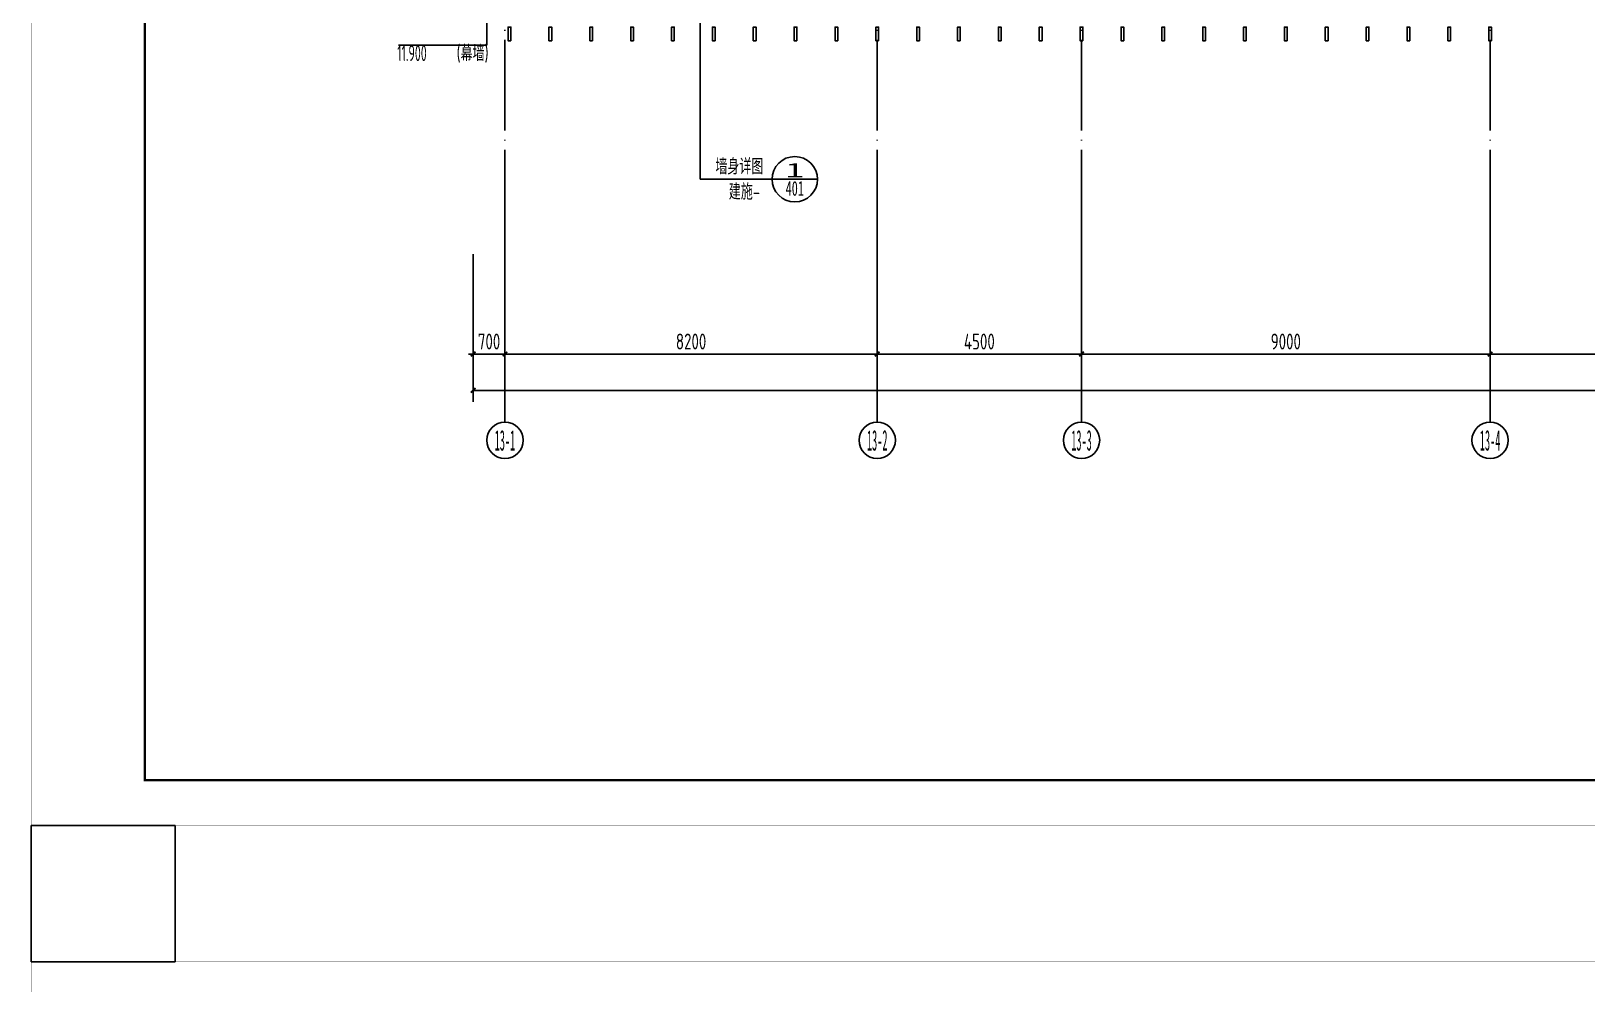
# Model space of a CAD drawing. Extents: x -228436 to 663611, y -207485 to 163917.
# Drawn here: x -10637 to 23632, y 101027 to 122010 of the extents above; entities that cross this region are included whole.
import ezdxf
from ezdxf.enums import TextEntityAlignment as Align

# ---------------------------------------------------------------- set-up
doc = ezdxf.new("R2010")
doc.units = 0
doc.header["$LTSCALE"] = 1000
doc.linetypes.add('X-104 13#平面$0$DOTE', pattern=[2.42, 2, -0.2, 0.02, -0.2])
doc.layers.get('0').update_dxf_attribs({"linetype": 'CONTINUOUS'})
doc.layers.get('Defpoints').update_dxf_attribs({"linetype": 'CONTINUOUS'})
for name, color, linetype in [('13#楼幕墙$0$A-C_幕墙龙骨', 8, 'CONTINUOUS'), ('AXIS_TEXT', 7, 'CONTINUOUS'), ('X-104 13#平面$0$01-标注_标高', 8, 'CONTINUOUS'), ('X-104 13#平面$0$01-标注_符号', 8, 'CONTINUOUS'), ('X-104 13#平面$0$01-标注_轴线坐标', 8, 'CONTINUOUS'), ('X-104 13#平面$0$02-TEXT_轴号', 7, 'CONTINUOUS'), ('X-104 13#平面$0$A-TECH_结构', 8, 'CONTINUOUS'), ('X-104 13#平面$0$A_AXIS-轴线', 8, 'X-104 13#平面$0$DOTE')]:
    doc.layers.add(name, color=color, linetype=linetype)
doc.layers.add('X-104 13#平面$0$04-不打印_辅助线', color=8, linetype='CONTINUOUS', plot=False)
doc.styles.add('COMPLEX', font='COMPLEX')
doc.styles.add('X-104 13#平面$0$_TCH_AXIS', font='STXIHEI.TTF', dxfattribs={"width": 0.75})
doc.styles.add('X-104 13#平面$0$_TCH_DIM', font='ros1.shx', dxfattribs={"width": 0.8, "bigfont": 'jd.shx'})
doc.styles.add('X-104 13#平面$0$_TCH_DIM_T3', font='ros1.shx', dxfattribs={"width": 0.8, "bigfont": 'jd.shx'})
doc.styles.add('X-104 13#平面$0$_TCH_LABEL', font='STXIHEI.TTF', dxfattribs={"width": 0.75})
doc.dimstyles.new('X-104 13#平面$0$_TCH_ARCH&&100', dxfattribs={"dimtxt": 350, "dimasz": 100, "dimexe": 250, "dimexo": 300, "dimgap": 100, "dimtad": 1, "dimdec": 0, "dimzin": 0, "dimdsep": 46, "dimtxsty": 'X-104 13#平面$0$_TCH_DIM_T3', "dimblk": 'X-104 13#平面$0$_ArchTick', "dimcen": 0.09, "dimclrt": 7, "dimazin": 2, "dimtfac": 1, "dimtdec": 0, "dimtix": 1, "dimtmove": 2, "dimatfit": 3, "dimfxl": 0, "dimtolj": 1, "dimtzin": 0, "dimarcsym": 0})

# ---------------------------------------------------------------- blocks, each defined once
blk = doc.blocks.new('图框-A1')
for points, const_width in [([(0, 0), (841, 0), (841, 594), (0, 594)], 0.05), ([(766, 584), (25, 584), (25, 10), (766, 10)], 0.5)]:
    blk.add_lwpolyline(points, close=True, dxfattribs=dict(const_width=const_width))
blk = doc.blocks.new('_AXISO')
blk.add_circle((0, 0), 0.5)
at = {"layer": 'AXIS_TEXT', "style": 'COMPLEX', "width": 1.041667}
blk.add_attdef('A', text='', height=0.56, dxfattribs=at).set_placement((-0.25, -0.28), (0.25, -0.28), align=Align.FIT)
blk = doc.blocks.new('X-104 13#平面$0$_ArchTick')
at = {"color": 0, "linetype": 'ByBlock', "const_width": 0.4}
blk.add_lwpolyline([(-0.5, -0.5), (0.5, 0.5)], dxfattribs=at)
blk = doc.blocks.new('*D797')
at = {"layer": 'Defpoints', "color": 0}
for p in [(-900, -7401), (58400, -7401), (58400, -10701)]:
    blk.add_point(p, dxfattribs=at)
at = {"layer": 'X-104 13#平面$0$01-标注_轴线坐标', "color": 0, "lineweight": -2}
for p, q in [((-900, -7701), (-900, -10951)), ((58400, -7701), (58400, -10951)), ((-900, -10701), (58400, -10701))]:
    blk.add_line(p, q, dxfattribs=at)
at = {"layer": 'X-104 13#平面$0$01-标注_轴线坐标', "color": 0, "lineweight": -2, "xscale": 100, "yscale": 100, "zscale": 100, "rotation": 180}
blk.add_blockref('X-104 13#平面$0$_ArchTick', (-900, -10701), dxfattribs=at)
at = {"layer": 'X-104 13#平面$0$01-标注_轴线坐标', "color": 0, "lineweight": -2, "xscale": 100, "yscale": 100, "zscale": 100}
blk.add_blockref('X-104 13#平面$0$_ArchTick', (58400, -10701), dxfattribs=at)
at = {"layer": 'X-104 13#平面$0$01-标注_轴线坐标', "color": 7, "insert": (28750, -10426), "char_height": 350, "attachment_point": 5, "style": 'X-104 13#平面$0$_TCH_DIM_T3'}
blk.add_mtext('\\A1;59300', dxfattribs=at)
blk = doc.blocks.new('*D798')
at = {"layer": 'Defpoints', "color": 0}
for p in [(-900, -7401), (-200, -7401), (-200, -9901)]:
    blk.add_point(p, dxfattribs=at)
at = {"layer": 'X-104 13#平面$0$01-标注_轴线坐标', "color": 0, "lineweight": -2}
for p, q in [((-900, -7701), (-900, -10151)), ((-200, -7701), (-200, -10151)), ((-900, -9901), (-1000, -9901)), ((-900, -9901), (-200, -9901)), ((-200, -9901), (-100, -9901))]:
    blk.add_line(p, q, dxfattribs=at)
at = {"layer": 'X-104 13#平面$0$01-标注_轴线坐标', "color": 0, "lineweight": -2, "xscale": 100, "yscale": 100, "zscale": 100}
blk.add_blockref('X-104 13#平面$0$_ArchTick', (-900, -9901), dxfattribs=at)
at = {"layer": 'X-104 13#平面$0$01-标注_轴线坐标', "color": 0, "lineweight": -2, "xscale": 100, "yscale": 100, "zscale": 100, "rotation": 180}
blk.add_blockref('X-104 13#平面$0$_ArchTick', (-200, -9901), dxfattribs=at)
at = {"layer": 'X-104 13#平面$0$01-标注_轴线坐标', "color": 7, "insert": (-550, -9626), "char_height": 350, "attachment_point": 5, "style": 'X-104 13#平面$0$_TCH_DIM_T3'}
blk.add_mtext('\\A1;700', dxfattribs=at)
blk = doc.blocks.new('*D799')
at = {"layer": 'Defpoints', "color": 0}
for p in [(-200, -7401), (8000, -7401), (8000, -9901)]:
    blk.add_point(p, dxfattribs=at)
at = {"layer": 'X-104 13#平面$0$01-标注_轴线坐标', "color": 0, "lineweight": -2}
for p, q in [((-200, -7701), (-200, -10151)), ((8000, -7701), (8000, -10151)), ((-200, -9901), (8000, -9901))]:
    blk.add_line(p, q, dxfattribs=at)
at = {"layer": 'X-104 13#平面$0$01-标注_轴线坐标', "color": 0, "lineweight": -2, "xscale": 100, "yscale": 100, "zscale": 100, "rotation": 180}
blk.add_blockref('X-104 13#平面$0$_ArchTick', (-200, -9901), dxfattribs=at)
at = {"layer": 'X-104 13#平面$0$01-标注_轴线坐标', "color": 0, "lineweight": -2, "xscale": 100, "yscale": 100, "zscale": 100}
blk.add_blockref('X-104 13#平面$0$_ArchTick', (8000, -9901), dxfattribs=at)
at = {"layer": 'X-104 13#平面$0$01-标注_轴线坐标', "color": 7, "insert": (3900, -9626), "char_height": 350, "attachment_point": 5, "style": 'X-104 13#平面$0$_TCH_DIM_T3'}
blk.add_mtext('\\A1;8200', dxfattribs=at)
blk = doc.blocks.new('*D800')
at = {"layer": 'Defpoints', "color": 0}
for p in [(8000, -7401), (12500, -7401), (12500, -9901)]:
    blk.add_point(p, dxfattribs=at)
at = {"layer": 'X-104 13#平面$0$01-标注_轴线坐标', "color": 0, "lineweight": -2}
for p, q in [((8000, -7701), (8000, -10151)), ((12500, -7701), (12500, -10151)), ((8000, -9901), (12500, -9901))]:
    blk.add_line(p, q, dxfattribs=at)
at = {"layer": 'X-104 13#平面$0$01-标注_轴线坐标', "color": 0, "lineweight": -2, "xscale": 100, "yscale": 100, "zscale": 100, "rotation": 180}
blk.add_blockref('X-104 13#平面$0$_ArchTick', (8000, -9901), dxfattribs=at)
at = {"layer": 'X-104 13#平面$0$01-标注_轴线坐标', "color": 0, "lineweight": -2, "xscale": 100, "yscale": 100, "zscale": 100}
blk.add_blockref('X-104 13#平面$0$_ArchTick', (12500, -9901), dxfattribs=at)
at = {"layer": 'X-104 13#平面$0$01-标注_轴线坐标', "color": 7, "insert": (10250, -9626), "char_height": 350, "attachment_point": 5, "style": 'X-104 13#平面$0$_TCH_DIM_T3'}
blk.add_mtext('\\A1;4500', dxfattribs=at)
blk = doc.blocks.new('*D801')
at = {"layer": 'Defpoints', "color": 0}
for p in [(12500, -7401), (21500, -7401), (21500, -9901)]:
    blk.add_point(p, dxfattribs=at)
at = {"layer": 'X-104 13#平面$0$01-标注_轴线坐标', "color": 0, "lineweight": -2}
for p, q in [((12500, -7701), (12500, -10151)), ((21500, -7701), (21500, -10151)), ((12500, -9901), (21500, -9901))]:
    blk.add_line(p, q, dxfattribs=at)
at = {"layer": 'X-104 13#平面$0$01-标注_轴线坐标', "color": 0, "lineweight": -2, "xscale": 100, "yscale": 100, "zscale": 100, "rotation": 180}
blk.add_blockref('X-104 13#平面$0$_ArchTick', (12500, -9901), dxfattribs=at)
at = {"layer": 'X-104 13#平面$0$01-标注_轴线坐标', "color": 0, "lineweight": -2, "xscale": 100, "yscale": 100, "zscale": 100}
blk.add_blockref('X-104 13#平面$0$_ArchTick', (21500, -9901), dxfattribs=at)
at = {"layer": 'X-104 13#平面$0$01-标注_轴线坐标', "color": 7, "insert": (17000, -9626), "char_height": 350, "attachment_point": 5, "style": 'X-104 13#平面$0$_TCH_DIM_T3'}
blk.add_mtext('\\A1;9000', dxfattribs=at)
blk = doc.blocks.new('*D802')
at = {"layer": 'Defpoints', "color": 0}
for p in [(21500, -7401), (30500, -7401), (30500, -9901)]:
    blk.add_point(p, dxfattribs=at)
at = {"layer": 'X-104 13#平面$0$01-标注_轴线坐标', "color": 0, "lineweight": -2}
for p, q in [((21500, -7701), (21500, -10151)), ((30500, -7701), (30500, -10151)), ((21500, -9901), (30500, -9901))]:
    blk.add_line(p, q, dxfattribs=at)
at = {"layer": 'X-104 13#平面$0$01-标注_轴线坐标', "color": 0, "lineweight": -2, "xscale": 100, "yscale": 100, "zscale": 100, "rotation": 180}
blk.add_blockref('X-104 13#平面$0$_ArchTick', (21500, -9901), dxfattribs=at)
at = {"layer": 'X-104 13#平面$0$01-标注_轴线坐标', "color": 0, "lineweight": -2, "xscale": 100, "yscale": 100, "zscale": 100}
blk.add_blockref('X-104 13#平面$0$_ArchTick', (30500, -9901), dxfattribs=at)
at = {"layer": 'X-104 13#平面$0$01-标注_轴线坐标', "color": 7, "insert": (26000, -9626), "char_height": 350, "attachment_point": 5, "style": 'X-104 13#平面$0$_TCH_DIM_T3'}
blk.add_mtext('\\A1;9000', dxfattribs=at)
blk = doc.blocks.new('*U139')
at = {"layer": '13#楼幕墙$0$A-C_幕墙龙骨'}
blk.add_lwpolyline([(30, -150), (-30, -150), (-30, 150), (30, 150)], close=True, dxfattribs=at)
blk = doc.blocks.new('*U140')
at = {"layer": '13#楼幕墙$0$A-C_幕墙龙骨', "color": 0, "linetype": 'ByBlock', "lineweight": -2}
for p in [(-21600, 0), (-20700, 0), (-19800, 0), (-18900, 0), (-18000, 0), (-17100, 0), (-16200, 0), (-15300, 0), (-14400, 0), (-13500, 0), (-12600, 0), (-11700, 0), (-10800, 0), (-9900, 0), (-9000, 0), (-8100, 0), (-7200, 0), (-6300, 0), (-5400, 0), (-4500, 0), (-3600, 0), (-2700, 0), (-1800, 0), (-900, 0), (0, 0)]:
    blk.add_blockref('*U139', p, dxfattribs=at)
blk = doc.blocks.new('13#楼幕墙')
at = {"layer": '13#楼幕墙$0$A-C_幕墙龙骨'}
blk.add_blockref('*U140', (21500, 121950), dxfattribs=at)
blk = doc.blocks.new('X-104 13#平面$0$zzzzx')
at = {"layer": 'X-104 13#平面$0$01-标注_轴线坐标'}
for p, q in [((-200, -7401), (-200, -11401)), ((8000, -7401), (8000, -11401)), ((12500, -7401), (12500, -11401)), ((21500, -7401), (21500, -11401))]:
    blk.add_line(p, q, dxfattribs=at)
at = {"layer": 'X-104 13#平面$0$A_AXIS-轴线', "linetype": 'X-104 13#平面$0$DOTE'}
for p, q in [((-200, -7401), (-200, 28620.3)), ((8000, -7401), (8000, 28620.3)), ((12500, -7401), (12500, 28620.3)), ((21500, -7401), (21500, 28620.3))]:
    blk.add_line(p, q, dxfattribs=at)
at = {"layer": 'X-104 13#平面$0$01-标注_轴线坐标'}
ref = blk.add_blockref('_AXISO', (-200, -11801), dxfattribs=dict(at, xscale=800, yscale=800, zscale=800))
ref.add_attrib('A', '13-1', dxfattribs={"layer": 'X-104 13#平面$0$02-TEXT_轴号', "height": 452.55, "style": 'X-104 13#平面$0$_TCH_AXIS', "width": 0.499498}).set_placement((-426.3, -12027.3), (26.3, -12027.3), align=Align.FIT)
ref = blk.add_blockref('_AXISO', (8000, -11801), dxfattribs=dict(at, xscale=800, yscale=800, zscale=800))
ref.add_attrib('A', '13-2', dxfattribs={"layer": 'X-104 13#平面$0$02-TEXT_轴号', "height": 452.55, "style": 'X-104 13#平面$0$_TCH_AXIS', "width": 0.499498}).set_placement((7773.7, -12027.3), (8226.3, -12027.3), align=Align.FIT)
ref = blk.add_blockref('_AXISO', (12500, -11801), dxfattribs=dict(at, xscale=800, yscale=800, zscale=800))
ref.add_attrib('A', '13-3', dxfattribs={"layer": 'X-104 13#平面$0$02-TEXT_轴号', "height": 452.55, "style": 'X-104 13#平面$0$_TCH_AXIS', "width": 0.499498}).set_placement((12273.7, -12027.3), (12726.3, -12027.3), align=Align.FIT)
ref = blk.add_blockref('_AXISO', (21500, -11801), dxfattribs=dict(at, xscale=800, yscale=800, zscale=800))
ref.add_attrib('A', '13-4', dxfattribs={"layer": 'X-104 13#平面$0$02-TEXT_轴号', "height": 452.55, "style": 'X-104 13#平面$0$_TCH_AXIS', "width": 0.499498}).set_placement((21273.7, -12027.3), (21726.3, -12027.3), align=Align.FIT)
for p1, p2, distance, text, picture, middle in [((-900, -7401), (-200, -7401), -2500, '700', '*D798', (-550, -9626)), ((-900, -7401), (58400, -7401), -3300, '59300', '*D797', (28750, -10426)), ((-200, -7401), (8000, -7401), -2500, '8200', '*D799', (3900, -9626)), ((8000, -7401), (12500, -7401), -2500, '4500', '*D800', (10250, -9626)), ((12500, -7401), (21500, -7401), -2500, '9000', '*D801', (17000, -9626)), ((21500, -7401), (30500, -7401), -2500, '9000', '*D802', (26000, -9626))]:
    dim = blk.add_aligned_dim(p1=p1, p2=p2, distance=distance, text=text, dimstyle='X-104 13#平面$0$_TCH_ARCH&&100', dxfattribs=at)
    dim.commit()
    dim.dimension.update_dxf_attribs({"geometry": picture, "text_midpoint": middle})
blk = doc.blocks.new('X-104 13#平面')
at = {"layer": 'X-104 13#平面$0$01-标注_标高'}
for p, q in [((-600, 122400), (-600, 121700)), ((-600, 121700), (-2542.3, 121700))]:
    blk.add_line(p, q, dxfattribs=at)
at = {"layer": 'X-104 13#平面$0$01-标注_符号'}
for p, q in [((4100, 124200), (4100, 118748)), ((4100, 118748), (5684.1, 118748)), ((6684.1, 118748), (5684.1, 118748))]:
    blk.add_line(p, q, dxfattribs=at)
blk.add_circle((6184.1, 118748), 500, dxfattribs=at)
at = {"layer": 'X-104 13#平面$0$04-不打印_辅助线'}
blk.add_lwpolyline([(-10634.5, 104514.8), (-7467.5, 104514.8), (-7467.5, 101514.8), (-10634.5, 101514.8)], close=True, dxfattribs=at)
at = {"xscale": 100, "yscale": 100, "zscale": 100}
for p in [(-10634.5, 104514.8), (-10634.5, 42114.8)]:
    blk.add_blockref('图框-A1', p, dxfattribs=at)
blk.add_blockref('X-104 13#平面$0$zzzzx', (0, 124800))
at = {"layer": 'X-104 13#平面$0$A-TECH_结构'}
blk.add_blockref('13#楼幕墙', (0, 0), dxfattribs=at)
at = {"layer": 'X-104 13#平面$0$01-标注_标高', "color": 7, "style": 'X-104 13#平面$0$_TCH_DIM'}
for s, height, width, p in [('11.900', 350, 0.64, (-2572.3, 121350)), ('(幕墙)', 347.29, 0.8, (-1264.7, 121350))]:
    blk.add_text(s, height=height, dxfattribs=dict(at, width=width)).set_placement(p)
at = {"layer": 'X-104 13#平面$0$01-标注_符号', "color": 7, "style": 'X-104 13#平面$0$_TCH_DIM', "width": 0.8}
for s, p in [('墙身详图', (4435.2, 118853)), ('建施-', (4731.1, 118298.4))]:
    blk.add_text(s, height=347.29, dxfattribs=at).set_placement(p)
at = {"layer": 'X-104 13#平面$0$01-标注_符号', "color": 7, "style": 'X-104 13#平面$0$_TCH_LABEL'}
for s, height, width, p, p2 in [('1', 322, 2.247292, (5982.9, 118788.2), (6385.4, 118788.2)), ('401', 321.99, 0.749097, (5982.9, 118385.7), (6385.4, 118385.7))]:
    blk.add_text(s, height=height, dxfattribs=dict(at, width=width)).set_placement(p, p2, align=Align.FIT)
blk = doc.blocks.new('104 13#平面')
blk.add_blockref('X-104 13#平面', (0, 0))

msp = doc.modelspace()

# ---------------------------------------------------------------- block references
msp.add_blockref('104 13#平面', (0, 0))

doc.saveas('drawing.dxf')
